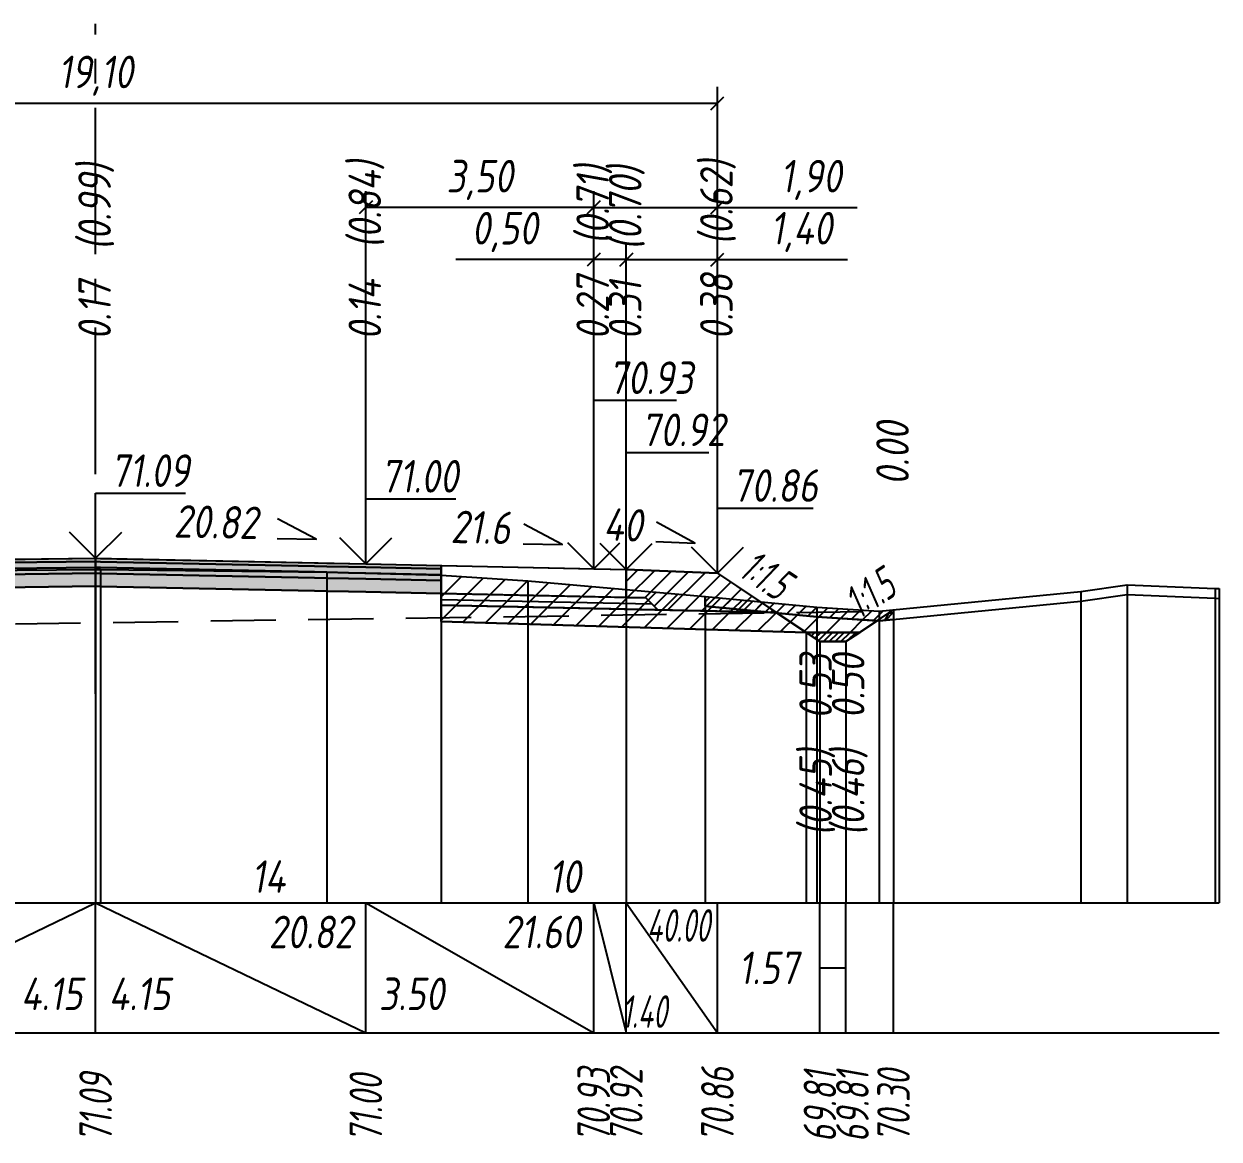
# Model space of a CAD drawing. Extents: x -717 to 1451, y -133302 to 233.
# Drawn here: x 155 to 246.8, y -7960.2 to -7874.5 of the extents above; entities that cross this region are included whole.
import ezdxf
from ezdxf.enums import TextEntityAlignment as Align

# ---------------------------------------------------------------- set-up
doc = ezdxf.new("R2010")
doc.units = 0
doc.linetypes.add('осевая2', pattern=[1.125, 0.75, -0.125, 0.125, -0.125])
doc.linetypes.add('штриховая', pattern=[0.75, 0.5, -0.25])
for name, color, linetype in [('Интерполированный поперечник', 2, 'Continuous'), ('Код_514', 1, 'Continuous'), ('Контур_0', 7, 'Continuous'), ('Контур_2521', 7, 'Continuous'), ('Контур_2564', 7, 'Continuous'), ('Контур_2660', 7, 'Continuous'), ('Контур_2665', 7, 'Continuous'), ('Контур_400', 7, 'Continuous'), ('Контур_508', 7, 'Continuous'), ('Контур_512', 7, 'Continuous'), ('Контур_513', 7, 'Continuous'), ('Контур_818', 7, 'Continuous'), ('Красный поперечник', 1, 'Continuous'), ('Объём_2501', 7, 'Continuous'), ('Объём_2564', 7, 'Continuous'), ('Объём_2650', 7, 'Continuous'), ('Объём_2660', 7, 'Continuous'), ('Объём_2661', 7, 'Continuous'), ('Объём_2662', 7, 'Continuous'), ('Объём_2663', 7, 'Continuous'), ('Объём_2664', 7, 'Continuous'), ('Объём_2665', 7, 'Continuous'), ('Объём_2666', 7, 'Continuous'), ('Объём_2667', 7, 'Continuous'), ('Объём_2668', 7, 'Continuous'), ('Объём_2669', 7, 'Continuous'), ('Объём_2675', 7, 'Continuous'), ('Объём_2753', 7, 'Continuous'), ('Ось', 1, 'осевая2'), ('Откосы', 7, 'Continuous'), ('Отметки покрытия', 7, 'Continuous'), ('Рабочие отметки', 7, 'Continuous'), ('Рабочие отметки доп.', 7, 'Continuous'), ('Слои выравнивания', 7, 'Continuous'), ('Таблица', 7, 'Continuous'), ('Уклоны проезжей части', 7, 'Continuous'), ('Черный поперечник', 3, 'Continuous')]:
    doc.layers.add(name, color=color, linetype=linetype)
for name, color, linetype, true_color in [('Контур_2540', 2, 'Continuous', 0xffff00), ('Контур_2560', 2, 'Continuous', 0xffff00), ('Контур_2561', 7, 'Continuous', 0xff8040), ('Контур_2562', 3, 'Continuous', 0x00ff00), ('Контур_2563', 7, 'Continuous', 0xff8000), ('Контур_2570', 7, 'Continuous', 0x80ff00), ('Контур_2725', 7, 'Continuous', 0x323232), ('Контур_2736', 4, 'Continuous', 0x00ffff), ('Контур_2737', 4, 'Continuous', 0x00ffff), ('Контур_2738', 4, 'Continuous', 0x00ffff), ('Контур_2739', 4, 'Continuous', 0x00ffff), ('Контур_2741', 4, 'Continuous', 0x00ffff), ('Контур_2742', 4, 'Continuous', 0x00ffff), ('Контур_2743', 4, 'Continuous', 0x00ffff), ('Контур_2744', 7, 'Continuous', 0xa4ffff), ('Контур_2745', 7, 'Continuous', 0xa4ffff), ('Контур_2747', 4, 'Continuous', 0x00ffff), ('Контур_2748', 4, 'Continuous', 0x00ffff), ('Контур_2749', 4, 'Continuous', 0x00ffff), ('Контур_2750', 4, 'Continuous', 0x00ffff), ('Контур_2751', 4, 'Continuous', 0x00ffff), ('Контур_2752', 4, 'Continuous', 0x00ffff), ('Контур_2760', 7, 'Continuous', 0x323232), ('Контур_2761', 7, 'Continuous', 0x323232), ('Контур_2762', 7, 'Continuous', 0x323232), ('Контур_2763', 7, 'Continuous', 0x323232), ('Контур_402', 7, 'Continuous', 0xff6464), ('Контур_703', 4, 'Continuous', 0x00ffff), ('Контур_705', 4, 'Continuous', 0x00ffff), ('Контур_707', 4, 'Continuous', 0x00ffff), ('Контур_720', 131, 'Continuous', 0xaaffff), ('Объём_2500', 7, 'Continuous', 0xc0c0c0), ('Объём_2520', 7, 'Continuous', 0x80ffff), ('Объём_2540', 2, 'Continuous', 0xffff00), ('Объём_2560', 2, 'Continuous', 0xffff00), ('Объём_2561', 7, 'Continuous', 0xff8040), ('Объём_2562', 3, 'Continuous', 0x00ff00), ('Объём_2563', 7, 'Continuous', 0xff8000), ('Объём_2570', 7, 'Continuous', 0x80ff00), ('Объём_2600', 7, 'Continuous', 0x808000), ('Объём_2620', 2, 'Continuous', 0xffff00), ('Объём_2746', 2, 'Continuous', 0xffff00)]:
    doc.layers.add(name, color=color, linetype=linetype, true_color=true_color)
doc.styles.get("Standard").update_dxf_attribs({"font": 'txt', "height": 2.5})
doc.styles.add('М', font='romand.shx', dxfattribs={"width": 0.8, "oblique": 10, "height": 2.5})
doc.dimstyles.new('ISO-25', dxfattribs={"dimtxt": 2.5, "dimasz": 2.5, "dimexe": 1.25, "dimexo": 0.625, "dimtad": 1, "dimtxsty": 'Standard', "dimcen": 2.5, "dimadec": 0, "dimazin": 0, "dimtfac": 1, "dimtmove": 0, "dimatfit": 3, "dimfxl": 1, "dimarcsym": 0})

# ---------------------------------------------------------------- blocks, each defined once
blk = doc.blocks.new('_Oblique')
at = {"color": 0, "linetype": 'ByBlock', "lineweight": -2}
blk.add_line((-0.5, -0.5), (0.5, 0.5), dxfattribs=at)
blk = doc.blocks.new('*D169')
at = {"color": 0, "lineweight": -2, "transparency": 16777216}
for p, q in [((201.27, -7915.864), (201.27, -7891.375)), ((208.27, -7916.144), (208.27, -7891.375)), ((201.27, -7892.625), (208.27, -7892.625)), ((208.27, -7892.625), (218.254, -7892.625))]:
    blk.add_line(p, q, dxfattribs=at)
at = {"layer": 'Defpoints', "color": 0, "transparency": 16777216}
for p in [(208.27, -7892.625), (201.27, -7916.489), (208.27, -7916.769)]:
    blk.add_point(p, dxfattribs=at)
at = {"color": 0, "lineweight": -2, "transparency": 16777216, "rotation": 180}
blk.add_blockref('_Oblique', (201.27, -7892.625), dxfattribs=at)
at = {"color": 0, "lineweight": -2, "transparency": 16777216}
blk.add_blockref('_Oblique', (208.27, -7892.625), dxfattribs=at)
at = {"color": 0, "transparency": 16777216, "insert": (214.714, -7890.512), "char_height": 2.5, "width": 8.75, "attachment_point": 5, "style": 'М'}
blk.add_mtext('1,40', dxfattribs=at)
blk = doc.blocks.new('*D171')
at = {"color": 0, "lineweight": -2, "transparency": 16777216}
for p, q in [((198.77, -7915.81), (198.77, -7891.375)), ((201.27, -7915.864), (201.27, -7891.375)), ((198.77, -7892.625), (188.181, -7892.625)), ((201.27, -7892.625), (198.77, -7892.625))]:
    blk.add_line(p, q, dxfattribs=at)
at = {"layer": 'Defpoints', "color": 0, "transparency": 16777216}
for p in [(201.27, -7892.625), (198.77, -7916.435), (201.27, -7916.489)]:
    blk.add_point(p, dxfattribs=at)
at = {"color": 0, "lineweight": -2, "transparency": 16777216, "rotation": 180}
blk.add_blockref('_Oblique', (198.77, -7892.625), dxfattribs=at)
at = {"color": 0, "lineweight": -2, "transparency": 16777216}
blk.add_blockref('_Oblique', (201.27, -7892.625), dxfattribs=at)
at = {"color": 0, "transparency": 16777216, "insert": (191.942, -7890.512), "char_height": 2.5, "width": 9.16667, "attachment_point": 5, "style": 'М'}
blk.add_mtext('0,50', dxfattribs=at)
blk = doc.blocks.new('*D173')
at = {"color": 0, "lineweight": -2, "transparency": 16777216}
for p, q in [((181.27, -7915.432), (181.27, -7887.375)), ((198.77, -7915.81), (198.77, -7887.375)), ((198.77, -7888.625), (181.27, -7888.625))]:
    blk.add_line(p, q, dxfattribs=at)
at = {"layer": 'Defpoints', "color": 0, "transparency": 16777216}
for p in [(181.27, -7888.625), (181.27, -7916.057), (198.77, -7916.435)]:
    blk.add_point(p, dxfattribs=at)
at = {"color": 0, "lineweight": -2, "transparency": 16777216, "rotation": 180}
blk.add_blockref('_Oblique', (181.27, -7888.625), dxfattribs=at)
at = {"color": 0, "lineweight": -2, "transparency": 16777216}
blk.add_blockref('_Oblique', (198.77, -7888.625), dxfattribs=at)
at = {"color": 0, "transparency": 16777216, "insert": (190.02, -7886.512), "char_height": 2.5, "width": 9.58333, "attachment_point": 5, "style": 'М'}
blk.add_mtext('3,50', dxfattribs=at)
blk = doc.blocks.new('*D174')
at = {"color": 0, "lineweight": -2, "transparency": 16777216}
for p, q in [((198.77, -7915.81), (198.77, -7887.375)), ((208.27, -7916.144), (208.27, -7887.375)), ((198.77, -7888.625), (208.27, -7888.625)), ((208.27, -7888.625), (218.993, -7888.625))]:
    blk.add_line(p, q, dxfattribs=at)
at = {"layer": 'Defpoints', "color": 0, "transparency": 16777216}
for p in [(198.77, -7888.625), (198.77, -7916.435), (208.27, -7916.769)]:
    blk.add_point(p, dxfattribs=at)
at = {"color": 0, "lineweight": -2, "transparency": 16777216, "rotation": 180}
blk.add_blockref('_Oblique', (198.77, -7888.625), dxfattribs=at)
at = {"color": 0, "lineweight": -2, "transparency": 16777216}
blk.add_blockref('_Oblique', (208.27, -7888.625), dxfattribs=at)
at = {"color": 0, "transparency": 16777216, "insert": (215.453, -7886.512), "char_height": 2.5, "width": 8.75, "attachment_point": 5, "style": 'М'}
blk.add_mtext('1,90', dxfattribs=at)
blk = doc.blocks.new('*D176')
at = {"color": 0, "lineweight": -2, "transparency": 16777216}
for p, q in [((112.77, -7915.565), (112.77, -7879.375)), ((208.27, -7916.144), (208.27, -7879.375)), ((112.77, -7880.625), (208.27, -7880.625))]:
    blk.add_line(p, q, dxfattribs=at)
at = {"layer": 'Defpoints', "color": 0, "transparency": 16777216}
for p in [(208.27, -7880.625), (112.77, -7916.19), (208.27, -7916.769)]:
    blk.add_point(p, dxfattribs=at)
at = {"color": 0, "lineweight": -2, "transparency": 16777216, "rotation": 180}
blk.add_blockref('_Oblique', (112.77, -7880.625), dxfattribs=at)
at = {"color": 0, "lineweight": -2, "transparency": 16777216}
blk.add_blockref('_Oblique', (208.27, -7880.625), dxfattribs=at)
at = {"color": 0, "transparency": 16777216, "insert": (160.52, -7878.512), "char_height": 2.5, "width": 10.41667, "attachment_point": 5, "style": 'М'}
blk.add_mtext('19,10', dxfattribs=at)

msp = doc.modelspace()

# ---------------------------------------------------------------- hatches: boundary and pattern name
at = {"layer": 'Объём_2563'}
h = msp.add_hatch(dxfattribs=at)
h.set_pattern_fill('ANSI31', color=256, scale=0.3)
h.paths.add_polyline_path([(203.69, -7919.529), (202.77, -7918.609), (201.27, -7918.577), (201.27, -7916.427), (208.27, -7916.707), (212.799, -7919.726)])
at = {"layer": 'Объём_2570'}
h = msp.add_hatch(dxfattribs=at)
h.set_pattern_fill('ANSI31', color=256, scale=0.2)
h.paths.add_polyline_path([(221.796, -7920.265), (220.703, -7920.372), (215.893, -7920.061), (207.32, -7919.249), (207.32, -7918.499), (215.893, -7919.311), (220.703, -7919.622), (221.796, -7919.515)])
at = {"layer": 'Объём_2600'}
h = msp.add_hatch(dxfattribs=at)
h.set_pattern_fill('ANSI31', color=6, scale=0.4)
h.paths.add_polyline_path([(219.194, -7921.25), (215.085, -7921.25), (187.056, -7920.409), (187.056, -7916.852), (193.703, -7917.287), (207.32, -7918.499), (207.32, -7919.249), (215.893, -7920.061), (220.528, -7920.361)])
h = msp.add_hatch(dxfattribs=at)
h.set_pattern_fill('HONEY', color=5, scale=0.3)
h.paths.add_polyline_path([(221.796, -7919.515), (221.796, -7920.265), (220.703, -7920.372), (220.528, -7920.361)])
at = {"layer": 'Объём_2620'}
h = msp.add_hatch(dxfattribs=at)
h.set_pattern_fill('ANSI31', color=2, scale=0.1)
h.paths.add_polyline_path([(215.085, -7921.25), (219.194, -7921.25), (218.14, -7921.953), (216.14, -7921.953)])
at = {"layer": 'Слои выравнивания'}
for color, points in [(2, [(134.002, -7915.873), (139.77, -7915.803), (151.475, -7915.668), (160.52, -7915.563), (160.52, -7915.813), (151.475, -7915.918), (139.77, -7916.053), (134.002, -7916.123)]), (3, [(134.002, -7916.123), (139.77, -7916.053), (151.475, -7915.918), (160.52, -7915.813), (160.52, -7916.263), (151.475, -7916.368), (139.77, -7916.503), (134.002, -7916.573)]), (4, [(134.002, -7916.573), (139.77, -7916.503), (151.475, -7916.368), (160.52, -7916.263), (160.52, -7916.713), (151.475, -7916.818), (139.77, -7916.953), (134.002, -7917.023)]), (2, [(160.52, -7915.563), (160.883, -7915.57), (177.326, -7915.913), (178.263, -7915.932), (179.936, -7915.967), (181.27, -7915.995), (187.056, -7916.12), (187.056, -7916.37), (181.27, -7916.245), (179.936, -7916.217), (178.263, -7916.182), (177.326, -7916.163), (160.883, -7915.82), (160.52, -7915.813)]), (3, [(160.52, -7915.813), (160.883, -7915.82), (177.326, -7916.163), (178.263, -7916.182), (179.936, -7916.217), (181.27, -7916.245), (187.056, -7916.37), (187.056, -7916.82), (181.27, -7916.695), (179.936, -7916.667), (178.263, -7916.632), (177.326, -7916.613), (160.883, -7916.27), (160.52, -7916.263)]), (4, [(160.52, -7916.263), (160.883, -7916.27), (177.326, -7916.613), (178.263, -7916.632), (179.936, -7916.667), (181.27, -7916.695), (187.056, -7916.82), (187.056, -7917.27), (181.27, -7917.145), (179.936, -7917.117), (178.263, -7917.082), (177.326, -7917.063), (160.883, -7916.72), (160.52, -7916.713)]), (5, [(134.002, -7917.023), (139.77, -7916.953), (151.475, -7916.818), (160.52, -7916.713), (160.52, -7917.713), (151.475, -7917.818), (139.77, -7917.953), (134.002, -7918.023)]), (5, [(160.52, -7916.713), (160.883, -7916.72), (177.326, -7917.063), (178.263, -7917.082), (179.936, -7917.117), (181.27, -7917.145), (187.056, -7917.27), (187.056, -7918.27), (181.27, -7918.145), (179.936, -7918.117), (178.263, -7918.082), (177.326, -7918.063), (160.883, -7917.72), (160.52, -7917.713)])]:
    msp.add_hatch(color=color, dxfattribs=at).paths.add_polyline_path(points)

# ---------------------------------------------------------------- linework, layer by layer
at = {"layer": 'Интерполированный поперечник', "linetype": 'штриховая', "ltscale": 10, "flags": 128}
msp.add_lwpolyline([(94.363, -7921.463), (220.703, -7919.622)], dxfattribs=at)
at = {"layer": 'Код_514'}
for p, q in [((139.77, -7952), (160.52, -7942)), ((160.52, -7952), (160.52, -7942)), ((160.52, -7942), (181.27, -7952)), ((181.27, -7952), (181.27, -7942)), ((181.27, -7942), (198.77, -7952)), ((198.77, -7952), (198.77, -7942)), ((198.77, -7942), (201.27, -7952)), ((201.27, -7952), (201.27, -7942)), ((201.27, -7942), (208.27, -7952)), ((208.27, -7952), (208.27, -7942)), ((216.14, -7952), (216.14, -7942)), ((218.14, -7952), (218.14, -7942)), ((221.796, -7952), (221.796, -7942)), ((216.14, -7947), (218.14, -7947))]:
    msp.add_line(p, q, dxfattribs=at)
at = {"layer": 'Контур_0', "flags": 128}
for points in [[(187.056, -7916.12), (201.27, -7916.427), (201.27, -7918.577), (187.056, -7918.27), (187.056, -7916.12), (187.056, -7916.12)], [(208.27, -7916.707), (212.816, -7919.737), (212.816, -7919.737), (212.816, -7919.737), (212.816, -7919.737), (212.816, -7919.737), (212.816, -7919.737), (212.816, -7919.737), (212.816, -7919.737), (212.816, -7919.737), (212.816, -7919.737), (212.816, -7919.737), (212.816, -7919.737), (212.816, -7919.737), (212.816, -7919.737), (216.14, -7921.953)], [(208.27, -7916.707), (212.816, -7919.737), (212.816, -7919.737), (212.816, -7919.737), (212.816, -7919.737), (212.816, -7919.737), (212.816, -7919.737), (212.816, -7919.737), (212.816, -7919.737), (212.816, -7919.737), (212.816, -7919.737), (212.816, -7919.737), (212.816, -7919.737), (212.816, -7919.737), (212.816, -7919.737), (216.14, -7921.953), (218.14, -7921.953), (221.796, -7919.515), (221.796, -7919.515), (221.796, -7919.515), (221.796, -7919.515), (221.796, -7919.515), (221.796, -7919.515), (221.796, -7919.515), (221.796, -7919.515), (221.796, -7919.515), (221.796, -7919.515), (221.796, -7919.515), (221.796, -7919.515), (221.796, -7919.515)], [(201.27, -7919.477), (187.056, -7919.17), (187.056, -7918.27), (202.77, -7918.609), (203.69, -7919.529), (201.27, -7919.477), (201.27, -7919.477)], [(201.27, -7918.577), (202.77, -7918.609), (203.69, -7919.529), (212.799, -7919.726)]]:
    msp.add_lwpolyline(points, dxfattribs=at)
at = {"layer": 'Контур_2521', "color": 250, "flags": 128}
msp.add_lwpolyline([(187.056, -7918.72), (203.23, -7919.069)], dxfattribs=at)
at = {"layer": 'Контур_2540', "flags": 128}
msp.add_lwpolyline([(198.77, -7919.423), (212.799, -7919.726), (215.085, -7921.25), (187.056, -7920.409), (187.056, -7919.17), (198.77, -7919.423), (198.77, -7919.423)], dxfattribs=at)
at = {"layer": 'Контур_2560', "flags": 128}
msp.add_lwpolyline([(201.27, -7916.427), (208.27, -7916.707), (208.27, -7916.707), (208.27, -7916.707)], dxfattribs=at)
at = {"layer": 'Контур_2561', "flags": 128}
msp.add_lwpolyline([(201.27, -7916.427), (201.27, -7916.427), (208.27, -7916.707), (208.27, -7916.707), (201.27, -7916.427)], dxfattribs=at)
at = {"layer": 'Контур_2562', "flags": 128}
msp.add_lwpolyline([(208.27, -7916.707), (208.27, -7916.707), (208.27, -7916.707), (208.27, -7916.707), (208.27, -7916.707)], dxfattribs=at)
at = {"layer": 'Контур_2563', "flags": 128}
msp.add_lwpolyline([(203.69, -7919.529), (202.77, -7918.609), (201.27, -7918.577), (201.27, -7916.427), (208.27, -7916.707), (212.799, -7919.726), (203.69, -7919.529), (203.69, -7919.529)], dxfattribs=at)
at = {"layer": 'Контур_2564', "flags": 128}
msp.add_lwpolyline([(201.27, -7916.427), (208.27, -7916.707)], dxfattribs=at)
at = {"layer": 'Контур_2570', "flags": 128}
msp.add_lwpolyline([(151.475, -7916.488), (160.52, -7916.423), (160.883, -7916.42), (178.263, -7916.624), (187.056, -7916.852), (193.703, -7917.287), (207.32, -7918.499), (207.32, -7919.249), (215.893, -7920.061), (220.703, -7920.372), (220.703, -7920.372), (236.178, -7918.858), (239.736, -7918.338), (246.5, -7918.625), (246.796, -7918.637)], dxfattribs=at)
at = {"layer": 'Контур_2660', "flags": 128}
msp.add_lwpolyline([(187.056, -7920.409), (215.085, -7921.25)], dxfattribs=at)
at = {"layer": 'Контур_2665', "flags": 128}
msp.add_lwpolyline([(208.27, -7916.707), (208.27, -7916.707)], dxfattribs=at)
at = {"layer": 'Контур_2725', "flags": 128}
msp.add_lwpolyline([(134.002, -7918.023), (139.77, -7917.953), (151.475, -7917.818), (160.52, -7917.713), (160.883, -7917.72), (177.326, -7918.063), (178.263, -7918.082), (179.936, -7918.117), (181.27, -7918.145), (187.056, -7918.27)], dxfattribs=at)
at = {"layer": 'Контур_2736', "flags": 128}
for points in [[(208.27, -7916.707), (212.816, -7919.737)], [(212.816, -7919.737), (216.14, -7921.953)]]:
    msp.add_lwpolyline(points, dxfattribs=at)
at = {"layer": 'Контур_2737', "flags": 128}
msp.add_lwpolyline([(212.816, -7919.737), (212.816, -7919.737)], dxfattribs=at)
at = {"layer": 'Контур_2738', "flags": 128}
msp.add_lwpolyline([(212.816, -7919.737), (212.816, -7919.737)], dxfattribs=at)
at = {"layer": 'Контур_2739', "flags": 128}
msp.add_lwpolyline([(212.816, -7919.737), (212.816, -7919.737)], dxfattribs=at)
at = {"layer": 'Контур_2741', "flags": 128}
msp.add_lwpolyline([(221.796, -7919.515), (221.796, -7919.515)], dxfattribs=at)
at = {"layer": 'Контур_2742', "flags": 128}
msp.add_lwpolyline([(221.796, -7919.515), (221.796, -7919.515)], dxfattribs=at)
at = {"layer": 'Контур_2743', "flags": 128}
msp.add_lwpolyline([(221.796, -7919.515), (221.796, -7919.515)], dxfattribs=at)
at = {"layer": 'Контур_2744', "flags": 128}
msp.add_lwpolyline([(221.796, -7919.515), (221.796, -7919.515)], dxfattribs=at)
msp.add_lwpolyline([(221.796, -7919.515), (221.796, -7919.515)], dxfattribs=at)
msp.add_lwpolyline([(221.796, -7919.515), (221.796, -7919.515)], dxfattribs=at)
msp.add_lwpolyline([(221.796, -7919.515), (221.796, -7919.515)], dxfattribs=at)
msp.add_lwpolyline([(221.796, -7919.515), (221.796, -7919.515)], dxfattribs=at)
msp.add_lwpolyline([(221.796, -7919.515), (221.796, -7919.515)], dxfattribs=at)
at = {"layer": 'Контур_2745', "flags": 128}
msp.add_lwpolyline([(212.816, -7919.737), (212.816, -7919.737)], dxfattribs=at)
msp.add_lwpolyline([(212.816, -7919.737), (212.816, -7919.737)], dxfattribs=at)
msp.add_lwpolyline([(212.816, -7919.737), (212.816, -7919.737)], dxfattribs=at)
msp.add_lwpolyline([(212.816, -7919.737), (212.816, -7919.737)], dxfattribs=at)
msp.add_lwpolyline([(212.816, -7919.737), (212.816, -7919.737)], dxfattribs=at)
msp.add_lwpolyline([(212.816, -7919.737), (212.816, -7919.737)], dxfattribs=at)
at = {"layer": 'Контур_2747', "flags": 128}
msp.add_lwpolyline([(212.816, -7919.737), (212.816, -7919.737)], dxfattribs=at)
at = {"layer": 'Контур_2748', "flags": 128}
msp.add_lwpolyline([(212.816, -7919.737), (212.816, -7919.737)], dxfattribs=at)
at = {"layer": 'Контур_2749', "flags": 128}
msp.add_lwpolyline([(212.816, -7919.737), (212.816, -7919.737)], dxfattribs=at)
at = {"layer": 'Контур_2750', "flags": 128}
msp.add_lwpolyline([(221.796, -7919.515), (221.796, -7919.515)], dxfattribs=at)
at = {"layer": 'Контур_2751', "flags": 128}
msp.add_lwpolyline([(221.796, -7919.515), (221.796, -7919.515)], dxfattribs=at)
at = {"layer": 'Контур_2752', "flags": 128}
msp.add_lwpolyline([(221.796, -7919.515), (221.796, -7919.515)], dxfattribs=at)
at = {"layer": 'Контур_2760', "flags": 128}
msp.add_lwpolyline([(134.002, -7915.873), (139.77, -7915.803), (151.475, -7915.668), (160.52, -7915.563), (160.883, -7915.57), (177.326, -7915.913), (178.263, -7915.932), (179.936, -7915.967), (181.27, -7915.995), (187.056, -7916.12)], dxfattribs=at)
at = {"layer": 'Контур_2761', "flags": 128}
msp.add_lwpolyline([(134.002, -7916.123), (139.77, -7916.053), (151.475, -7915.918), (160.52, -7915.813), (160.883, -7915.82), (177.326, -7916.163), (178.263, -7916.182), (179.936, -7916.217), (181.27, -7916.245), (187.056, -7916.37)], dxfattribs=at)
at = {"layer": 'Контур_2762', "flags": 128}
msp.add_lwpolyline([(134.002, -7916.573), (139.77, -7916.503), (151.475, -7916.368), (160.52, -7916.263), (160.883, -7916.27), (177.326, -7916.613), (178.263, -7916.632), (179.936, -7916.667), (181.27, -7916.695), (187.056, -7916.82)], dxfattribs=at)
at = {"layer": 'Контур_2763', "flags": 128}
msp.add_lwpolyline([(134.002, -7917.023), (139.77, -7916.953), (151.475, -7916.818), (160.52, -7916.713), (160.883, -7916.72), (177.326, -7917.063), (178.263, -7917.082), (179.936, -7917.117), (181.27, -7917.145), (187.056, -7917.27)], dxfattribs=at)
at = {"layer": 'Контур_400', "flags": 128}
for points in [[(119.77, -7916.044), (122.27, -7916.014), (122.27, -7916.014), (122.27, -7916.014), (122.27, -7916.014), (122.27, -7916.014), (122.27, -7916.014), (139.77, -7915.803), (160.52, -7915.563)], [(160.52, -7915.563), (181.27, -7915.995), (198.77, -7916.373), (198.77, -7916.373), (198.77, -7916.373), (198.77, -7916.373), (198.77, -7916.373), (198.77, -7916.373), (201.27, -7916.427)]]:
    msp.add_lwpolyline(points, dxfattribs=at)
at = {"layer": 'Контур_402', "flags": 128}
msp.add_lwpolyline([(105.046, -7921.277), (134.002, -7920.408), (134.002, -7918.023), (139.77, -7917.953), (160.52, -7917.713), (181.27, -7918.145), (187.056, -7918.27), (187.056, -7920.409), (215.085, -7921.25)], dxfattribs=at)
at = {"layer": 'Контур_508', "flags": 128}
msp.add_lwpolyline([(105, -7921.308), (105.046, -7921.277), (134.002, -7920.408), (134.002, -7918.023), (139.77, -7917.953), (160.52, -7917.713), (181.27, -7918.145), (187.056, -7918.27), (187.056, -7920.409), (215.085, -7921.25), (216.14, -7921.953), (218.14, -7921.953), (221.796, -7919.515)], dxfattribs=at)
at = {"layer": 'Контур_512', "flags": 128}
msp.add_lwpolyline([(187.056, -7920.409), (215.085, -7921.25), (216.14, -7921.953), (218.14, -7921.953), (221.796, -7919.515)], dxfattribs=at)
at = {"layer": 'Контур_513', "flags": 128}
msp.add_lwpolyline([(105, -7921.308), (105.046, -7921.277), (134.002, -7920.408), (134.002, -7918.023), (139.77, -7917.953), (160.52, -7917.713), (181.27, -7918.145), (187.056, -7918.27), (187.056, -7920.409), (215.085, -7921.25), (216.14, -7921.953), (218.14, -7921.953), (221.796, -7919.515)], dxfattribs=at)
at = {"layer": 'Контур_703', "flags": 128}
msp.add_lwpolyline([(208.27, -7916.707), (212.816, -7919.737)], dxfattribs=at)
at = {"layer": 'Контур_705', "flags": 128}
msp.add_lwpolyline([(212.816, -7919.737), (212.816, -7919.737)], dxfattribs=at)
at = {"layer": 'Контур_707', "flags": 128}
msp.add_lwpolyline([(218.14, -7921.953), (221.796, -7919.515)], dxfattribs=at)
at = {"layer": 'Контур_720', "flags": 128}
msp.add_lwpolyline([(216.14, -7921.953), (218.14, -7921.953)], dxfattribs=at)
at = {"layer": 'Контур_818', "flags": 128}
msp.add_lwpolyline([(105, -7920.701), (114.701, -7919.213), (114.701, -7918.463), (122.259, -7917.789), (134.002, -7916.712), (151.475, -7916.488), (160.52, -7916.423), (160.883, -7916.42), (178.263, -7916.624), (187.056, -7916.852), (193.703, -7917.287), (207.32, -7918.499), (207.32, -7919.249), (215.893, -7920.061), (220.703, -7920.372), (220.703, -7920.372), (221.796, -7920.265)], dxfattribs=at)
at = {"layer": 'Красный поперечник'}
for p, q in [((139.77, -7915.803), (160.52, -7915.563)), ((160.52, -7915.563), (181.27, -7915.995)), ((181.27, -7915.995), (198.77, -7916.373)), ((198.77, -7916.373), (201.27, -7916.427)), ((201.27, -7916.427), (208.27, -7916.707)), ((208.27, -7916.707), (216.14, -7921.953)), ((218.14, -7921.953), (221.796, -7919.515)), ((221.796, -7919.515), (221.796, -7942)), ((187.056, -7920.409), (187.056, -7942)), ((215.085, -7921.25), (215.085, -7942)), ((216.14, -7921.953), (216.14, -7942)), ((216.14, -7921.953), (218.14, -7921.953)), ((218.14, -7921.953), (218.14, -7942))]:
    msp.add_line(p, q, dxfattribs=at)
at = {"layer": 'Объём_2500', "flags": 128}
msp.add_lwpolyline([(187.056, -7916.12), (201.27, -7916.427), (201.27, -7918.577), (187.056, -7918.27), (187.056, -7916.12), (187.056, -7916.12)], dxfattribs=at)
at = {"layer": 'Объём_2501', "flags": 128}
for points in [[(119.77, -7916.044), (122.27, -7916.014), (122.27, -7916.014), (122.27, -7916.014), (122.27, -7916.014), (122.27, -7916.014), (122.27, -7916.014), (139.77, -7915.803), (160.52, -7915.563)], [(160.52, -7915.563), (181.27, -7915.995), (198.77, -7916.373), (198.77, -7916.373), (198.77, -7916.373), (198.77, -7916.373), (198.77, -7916.373), (198.77, -7916.373), (201.27, -7916.427)]]:
    msp.add_lwpolyline(points, dxfattribs=at)
at = {"layer": 'Объём_2520', "color": 250, "flags": 128}
msp.add_lwpolyline([(201.27, -7919.477), (187.056, -7919.17), (187.056, -7918.27), (202.77, -7918.609), (203.69, -7919.529), (201.27, -7919.477), (201.27, -7919.477)], dxfattribs=at)
at = {"layer": 'Объём_2540', "flags": 128}
msp.add_lwpolyline([(198.77, -7919.423), (212.799, -7919.726), (215.085, -7921.25), (187.056, -7920.409), (187.056, -7919.17), (198.77, -7919.423), (198.77, -7919.423)], dxfattribs=at)
at = {"layer": 'Объём_2560', "flags": 128}
msp.add_lwpolyline([(201.27, -7916.427), (208.27, -7916.707), (208.27, -7916.707), (208.27, -7916.707)], dxfattribs=at)
at = {"layer": 'Объём_2561', "flags": 128}
msp.add_lwpolyline([(201.27, -7916.427), (201.27, -7916.427), (208.27, -7916.707), (208.27, -7916.707), (201.27, -7916.427)], dxfattribs=at)
at = {"layer": 'Объём_2562', "flags": 128}
msp.add_lwpolyline([(208.27, -7916.707), (208.27, -7916.707), (208.27, -7916.707), (208.27, -7916.707), (208.27, -7916.707)], dxfattribs=at)
at = {"layer": 'Объём_2563', "color": 250, "flags": 128}
msp.add_lwpolyline([(203.69, -7919.529), (202.77, -7918.609), (201.27, -7918.577), (201.27, -7916.427), (208.27, -7916.707), (212.799, -7919.726), (203.69, -7919.529), (203.69, -7919.529)], dxfattribs=at)
at = {"layer": 'Объём_2564', "flags": 128}
msp.add_lwpolyline([(201.27, -7916.427), (208.27, -7916.707)], dxfattribs=at)
at = {"layer": 'Объём_2570', "flags": 128}
msp.add_lwpolyline([(221.796, -7920.265), (220.703, -7920.372), (215.893, -7920.061), (207.32, -7919.249), (207.32, -7918.499), (215.893, -7919.311), (220.703, -7919.622), (221.796, -7919.515), (221.796, -7920.265), (221.796, -7920.265)], dxfattribs=at)
at = {"layer": 'Объём_2600', "color": 5, "flags": 128}
msp.add_lwpolyline([(221.796, -7919.515), (221.796, -7920.265), (220.703, -7920.372), (220.528, -7920.361), (221.796, -7919.515), (221.796, -7919.515)], dxfattribs=at)
at = {"layer": 'Объём_2620', "flags": 128}
msp.add_lwpolyline([(215.085, -7921.25), (219.194, -7921.25), (218.14, -7921.953), (216.14, -7921.953), (215.085, -7921.25), (215.085, -7921.25)], dxfattribs=at)
at = {"layer": 'Объём_2650', "color": 6, "flags": 128}
msp.add_lwpolyline([(219.194, -7921.25), (215.085, -7921.25), (187.056, -7920.409), (187.056, -7916.852), (193.703, -7917.287), (207.32, -7918.499), (207.32, -7919.249), (215.893, -7920.061), (220.528, -7920.361), (219.194, -7921.25), (219.194, -7921.25)], dxfattribs=at)
at = {"layer": 'Объём_2660', "flags": 128}
msp.add_lwpolyline([(187.056, -7920.409), (215.085, -7921.25)], dxfattribs=at)
at = {"layer": 'Объём_2661', "flags": 128}
msp.add_lwpolyline([(208.27, -7916.707), (212.816, -7919.737), (215.085, -7921.25)], dxfattribs=at)
at = {"layer": 'Объём_2662', "flags": 128}
msp.add_lwpolyline([(219.194, -7921.25), (221.796, -7919.515)], dxfattribs=at)
at = {"layer": 'Объём_2663', "flags": 128}
for points in [[(215.085, -7921.25), (216.14, -7921.953)], [(218.14, -7921.953), (219.194, -7921.25)]]:
    msp.add_lwpolyline(points, dxfattribs=at)
at = {"layer": 'Объём_2664', "flags": 128}
msp.add_lwpolyline([(216.14, -7921.953), (218.14, -7921.953)], dxfattribs=at)
at = {"layer": 'Объём_2665', "flags": 128}
msp.add_lwpolyline([(208.27, -7916.707), (208.27, -7916.707)], dxfattribs=at)
at = {"layer": 'Объём_2666', "flags": 128}
for points in [[(208.27, -7916.707), (212.816, -7919.737)], [(212.816, -7919.737), (215.085, -7921.25)]]:
    msp.add_lwpolyline(points, dxfattribs=at)
at = {"layer": 'Объём_2667', "flags": 128}
for points in [[(212.816, -7919.737), (212.816, -7919.737)], [(221.796, -7919.515), (221.796, -7919.515)]]:
    msp.add_lwpolyline(points, dxfattribs=at)
at = {"layer": 'Объём_2668', "flags": 128}
for points in [[(212.816, -7919.737), (212.816, -7919.737)], [(221.796, -7919.515), (221.796, -7919.515)]]:
    msp.add_lwpolyline(points, dxfattribs=at)
at = {"layer": 'Объём_2669', "flags": 128}
for points in [[(212.816, -7919.737), (212.816, -7919.737)], [(221.796, -7919.515), (221.796, -7919.515)]]:
    msp.add_lwpolyline(points, dxfattribs=at)
at = {"layer": 'Объём_2675', "flags": 128}
for points in [[(212.816, -7919.737), (212.816, -7919.737)], [(212.816, -7919.737), (212.816, -7919.737)], [(212.816, -7919.737), (212.816, -7919.737)], [(212.816, -7919.737), (212.816, -7919.737)], [(212.816, -7919.737), (212.816, -7919.737)], [(212.816, -7919.737), (212.816, -7919.737)], [(221.796, -7919.515), (221.796, -7919.515)], [(221.796, -7919.515), (221.796, -7919.515)], [(221.796, -7919.515), (221.796, -7919.515)], [(221.796, -7919.515), (221.796, -7919.515)], [(221.796, -7919.515), (221.796, -7919.515)], [(221.796, -7919.515), (221.796, -7919.515)]]:
    msp.add_lwpolyline(points, dxfattribs=at)
at = {"layer": 'Объём_2746', "flags": 128}
msp.add_lwpolyline([(187.056, -7920.409), (187.056, -7916.852), (193.703, -7917.287), (207.32, -7918.499), (207.32, -7919.249), (212.872, -7919.775), (215.085, -7921.25), (187.056, -7920.409), (187.056, -7920.409)], dxfattribs=at)
at = {"layer": 'Объём_2753', "flags": 128}
msp.add_lwpolyline([(187.056, -7916.12), (187.056, -7916.12)], dxfattribs=at)
at = {"layer": 'Ось', "ltscale": 15}
msp.add_line((160.52, -7925.971), (160.52, -7874.534), dxfattribs=at)
at = {"layer": 'Откосы', "color": 1, "flags": 128}
for points in [[(174.459, -7914.036), (177.458, -7914.098), (174.49, -7912.536)], [(193.36, -7914.439), (196.359, -7914.503), (193.392, -7912.939)], [(203.542, -7914.275), (206.539, -7914.395), (203.602, -7912.776)]]:
    msp.add_lwpolyline(points, dxfattribs=at)
at = {"layer": 'Отметки покрытия', "color": 1}
for p, q in [((198.77, -7916.373), (198.77, -7903.427)), ((198.77, -7903.427), (205.12, -7903.427)), ((201.27, -7916.427), (201.27, -7907.427)), ((201.27, -7907.427), (207.62, -7907.427)), ((160.52, -7915.563), (160.52, -7910.563)), ((160.52, -7910.563), (167.42, -7910.563)), ((181.27, -7915.995), (181.27, -7910.995)), ((181.27, -7910.995), (188.17, -7910.995)), ((208.27, -7916.707), (208.27, -7911.707)), ((208.27, -7911.707), (215.62, -7911.707)), ((160.52, -7915.563), (158.52, -7913.563)), ((160.52, -7915.563), (162.52, -7913.563)), ((181.27, -7915.995), (179.27, -7913.995)), ((181.27, -7915.995), (183.27, -7913.995)), ((198.77, -7916.373), (196.77, -7914.373)), ((198.77, -7916.373), (200.77, -7914.373)), ((201.27, -7916.427), (199.27, -7914.427)), ((201.27, -7916.427), (203.27, -7914.427)), ((208.27, -7916.707), (206.27, -7914.707)), ((208.27, -7916.707), (210.27, -7914.707))]:
    msp.add_line(p, q, dxfattribs=at)
at = {"layer": 'Слои выравнивания'}
for p, q in [((160.52, -7915.563), (160.52, -7942)), ((187.056, -7916.12), (187.056, -7942)), ((201.27, -7916.427), (201.27, -7942))]:
    msp.add_line(p, q, dxfattribs=at)
at = {"layer": 'Слои выравнивания', "color": 2, "flags": 128}
for points in [[(134.002, -7915.873), (139.77, -7915.803), (151.475, -7915.668), (160.52, -7915.563), (160.52, -7915.813), (151.475, -7915.918), (139.77, -7916.053), (134.002, -7916.123)], [(160.52, -7915.563), (160.883, -7915.57), (177.326, -7915.913), (178.263, -7915.932), (179.936, -7915.967), (181.27, -7915.995), (187.056, -7916.12), (187.056, -7916.37), (181.27, -7916.245), (179.936, -7916.217), (178.263, -7916.182), (177.326, -7916.163), (160.883, -7915.82), (160.52, -7915.813)]]:
    msp.add_lwpolyline(points, close=True, dxfattribs=at)
at = {"layer": 'Слои выравнивания', "color": 3, "flags": 128}
for points in [[(134.002, -7916.123), (139.77, -7916.053), (151.475, -7915.918), (160.52, -7915.813), (160.52, -7916.263), (151.475, -7916.368), (139.77, -7916.503), (134.002, -7916.573)], [(160.52, -7915.813), (160.883, -7915.82), (177.326, -7916.163), (178.263, -7916.182), (179.936, -7916.217), (181.27, -7916.245), (187.056, -7916.37), (187.056, -7916.82), (181.27, -7916.695), (179.936, -7916.667), (178.263, -7916.632), (177.326, -7916.613), (160.883, -7916.27), (160.52, -7916.263)]]:
    msp.add_lwpolyline(points, close=True, dxfattribs=at)
at = {"layer": 'Слои выравнивания', "color": 4, "flags": 128}
for points in [[(134.002, -7916.573), (139.77, -7916.503), (151.475, -7916.368), (160.52, -7916.263), (160.52, -7916.713), (151.475, -7916.818), (139.77, -7916.953), (134.002, -7917.023)], [(160.52, -7916.263), (160.883, -7916.27), (177.326, -7916.613), (178.263, -7916.632), (179.936, -7916.667), (181.27, -7916.695), (187.056, -7916.82), (187.056, -7917.27), (181.27, -7917.145), (179.936, -7917.117), (178.263, -7917.082), (177.326, -7917.063), (160.883, -7916.72), (160.52, -7916.713)]]:
    msp.add_lwpolyline(points, close=True, dxfattribs=at)
at = {"layer": 'Слои выравнивания', "color": 5, "flags": 128}
for points in [[(134.002, -7917.023), (139.77, -7916.953), (151.475, -7916.818), (160.52, -7916.713), (160.52, -7917.713), (151.475, -7917.818), (139.77, -7917.953), (134.002, -7918.023)], [(160.52, -7916.713), (160.883, -7916.72), (177.326, -7917.063), (178.263, -7917.082), (179.936, -7917.117), (181.27, -7917.145), (187.056, -7917.27), (187.056, -7918.27), (181.27, -7918.145), (179.936, -7918.117), (178.263, -7918.082), (177.326, -7918.063), (160.883, -7917.72), (160.52, -7917.713)]]:
    msp.add_lwpolyline(points, close=True, dxfattribs=at)
at = {"layer": 'Таблица'}
for p, q in [((80, -7942), (246.796, -7942)), ((80, -7952), (246.796, -7952))]:
    msp.add_line(p, q, dxfattribs=at)
at = {"layer": 'Черный поперечник', "color": 7}
for p, q in [((160.52, -7916.423), (160.52, -7942)), ((160.883, -7916.42), (160.883, -7942)), ((178.263, -7916.624), (178.263, -7942)), ((187.056, -7916.852), (187.056, -7942)), ((193.703, -7917.287), (193.703, -7942)), ((236.178, -7918.108), (236.178, -7942)), ((239.736, -7917.588), (239.736, -7942)), ((246.5, -7917.875), (246.5, -7942)), ((246.796, -7917.887), (246.796, -7942)), ((207.32, -7918.499), (207.32, -7942)), ((215.893, -7919.311), (215.893, -7942)), ((220.703, -7919.622), (220.703, -7942))]:
    msp.add_line(p, q, dxfattribs=at)
at = {"layer": 'Черный поперечник', "flags": 128}
msp.add_lwpolyline([(80, -7922), (81.899, -7921.943), (86.29, -7921.9), (87.182, -7921.814), (94.363, -7921.463), (101.485, -7920.491), (114.701, -7918.463), (122.259, -7917.789), (134.002, -7916.712), (151.475, -7916.488), (160.52, -7916.423), (160.883, -7916.42), (178.263, -7916.624), (187.056, -7916.852), (193.703, -7917.287), (207.32, -7918.499), (215.893, -7919.311), (220.703, -7919.622), (236.178, -7918.108), (239.736, -7917.588), (246.5, -7917.875), (246.796, -7917.887)], dxfattribs=at)

# ---------------------------------------------------------------- texts
at = {"layer": 'Код_514', "style": 'М', "oblique": 10}
for s, width, p in [('20.82', 0.8, (180.27, -7943)), ('21.60', 0.8, (197.77, -7943)), ('40.00', 0.6, (207.7, -7942.498))]:
    msp.add_text(s, height=2.5, dxfattribs=dict(at, width=width)).set_placement(p, align=Align.TOP_RIGHT)
at = {"layer": 'Код_514', "style": 'М', "oblique": 10, "width": 0.8}
msp.add_text('1.57', height=2.5, dxfattribs=at).set_placement((212.205, -7947), align=Align.MIDDLE_CENTER)
msp.add_text('4.15', height=2.5, dxfattribs=at).set_placement((159.52, -7951), align=Align.BOTTOM_RIGHT)
at = {"layer": 'Код_514', "style": 'М', "oblique": 10}
for s, width, p in [('4.15', 0.8, (161.52, -7951)), ('3.50', 0.8, (182.27, -7951)), ('1.40', 0.6, (200.909, -7952.361))]:
    msp.add_text(s, height=2.5, dxfattribs=dict(at, width=width)).set_placement(p, align=Align.BOTTOM_LEFT)
at = {"layer": 'Код_514', "style": 'М', "oblique": 10, "width": 0.7}
for s, p in [('71.09', (160.52, -7960.382)), ('70.93', (198.77, -7960.382)), ('70.92', (201.27, -7960.382)), ('70.86', (208.27, -7960.382)), ('69.81', (216.14, -7960.382)), ('69.81', (218.64, -7960.382)), ('70.30', (221.796, -7960.382)), ('71.00', (181.27, -7960.382))]:
    msp.add_text(s, height=2.5, rotation=90, dxfattribs=at).set_placement(p, align=Align.MIDDLE_LEFT)
at = {"layer": 'Отметки покрытия', "color": 1, "style": 'М', "oblique": 10, "width": 0.8}
for s, p in [('70.93', (199.911, -7903.695)), ('70.92', (202.411, -7907.695)), ('71.09', (161.661, -7910.832)), ('71.00', (182.411, -7911.264)), ('70.86', (209.411, -7911.975))]:
    msp.add_text(s, height=2.5, dxfattribs=at).set_placement(p, align=Align.BOTTOM_LEFT)
at = {"layer": 'Рабочие отметки', "color": 1, "style": 'М', "oblique": 10, "width": 0.8}
for s, p in [('0.17', (160.442, -7898.794)), ('0.14', (181.192, -7898.794)), ('0.27', (198.692, -7898.794)), ('0.31', (201.192, -7898.794)), ('0.38', (208.192, -7898.794)), ('0.00', (221.718, -7909.946))]:
    msp.add_text(s, height=2.5, rotation=90, dxfattribs=at).set_placement(p, align=Align.MIDDLE_LEFT)
for s, p in [('0.53', (215.812, -7922.884)), ('0.50', (218.312, -7922.884))]:
    msp.add_text(s, height=2.5, rotation=90, dxfattribs=at).set_placement(p, align=Align.MIDDLE_RIGHT)
at = {"layer": 'Рабочие отметки доп.', "color": 1, "style": 'М', "oblique": 10, "width": 0.8}
for s, p in [('(0.99)', (160.442, -7891.894)), ('(0.84)', (181.192, -7891.744)), ('(0.71)', (198.692, -7891.444)), ('(0.62)', (208.192, -7891.494)), ('(0.70)', (201.192, -7891.894))]:
    msp.add_text(s, height=2.5, rotation=90, dxfattribs=at).set_placement(p, align=Align.MIDDLE_LEFT)
for s, p in [('(0.45)', (215.812, -7930.184)), ('(0.46)', (218.312, -7930.184))]:
    msp.add_text(s, height=2.5, rotation=90, dxfattribs=at).set_placement(p, align=Align.MIDDLE_RIGHT)
at = {"layer": 'Слои выравнивания', "style": 'М', "oblique": 10, "width": 0.8}
for s, p in [('14', (173.788, -7942)), ('10', (196.557, -7942))]:
    msp.add_text(s, height=2.5, dxfattribs=at).set_placement(p, align=Align.BOTTOM_CENTER)
at = {"layer": 'Уклоны проезжей части', "color": 1, "style": 'М', "oblique": 10}
for s, rotation, width, p in [('20.82', 358.80751, 0.8, (169.712, -7914.779)), ('40', 357.70938, 0.8, (200.95, -7914.991)), ('21.6', 358.76282, 0.8, (190.042, -7915.184)), ('1:1.5', 326.30994, 0.6, (210.896, -7918.498)), ('1:1.5', 33.69007, 0.6, (221.1, -7919.902))]:
    msp.add_text(s, height=2.5, rotation=rotation, dxfattribs=dict(at, width=width)).set_placement(p, align=Align.BOTTOM_CENTER)

# ---------------------------------------------------------------- dimensions: what is measured, and where the dimension line sits
at = {"color": 5}
dim = msp.add_linear_dim(base=(208.27, -7880.625), p1=(112.77, -7916.19), p2=(208.27, -7916.769), angle=180, dimstyle='ISO-25', override={"dimasz": 1, "dimlfac": 0.2, "dimzin": 0, "dimtxsty": 'М', "dimblk1": 'Oblique', "dimblk2": 'Oblique', "dimsah": 1}, dxfattribs=at)
dim.commit()
dim.dimension.update_dxf_attribs({"geometry": '*D176', "text_midpoint": (160.52, -7878.512)})
dim = msp.add_linear_dim(base=(181.27, -7888.625), p1=(198.77, -7916.435), p2=(181.27, -7916.057), dimstyle='ISO-25', override={"dimasz": 1, "dimlfac": 0.2, "dimzin": 0, "dimtxsty": 'М', "dimblk1": 'Oblique', "dimblk2": 'Oblique', "dimsah": 1}, dxfattribs=at)
dim.commit()
dim.dimension.update_dxf_attribs({"geometry": '*D173', "text_midpoint": (190.02, -7886.512)})
dim = msp.add_linear_dim(base=(198.77, -7888.625), p1=(208.27, -7916.769), p2=(198.77, -7916.435), dimstyle='ISO-25', override={"dimasz": 1, "dimlfac": 0.2, "dimzin": 0, "dimtxsty": 'М', "dimblk1": 'Oblique', "dimblk2": 'Oblique', "dimsah": 1}, dxfattribs=at)
dim.commit()
dim.dimension.update_dxf_attribs({"geometry": '*D174', "text_midpoint": (215.453, -7888.625), "dimtype": 160})
for base, p1, p2, picture, middle in [((201.27, -7892.625), (198.77, -7916.435), (201.27, -7916.489), '*D171', (191.942, -7892.625)), ((208.27, -7892.625), (201.27, -7916.489), (208.27, -7916.769), '*D169', (214.714, -7892.625))]:
    dim = msp.add_linear_dim(base=base, p1=p1, p2=p2, angle=180, dimstyle='ISO-25', override={"dimasz": 1, "dimlfac": 0.2, "dimzin": 0, "dimtxsty": 'М', "dimblk1": 'Oblique', "dimblk2": 'Oblique', "dimsah": 1}, dxfattribs=at)
    dim.commit()
    dim.dimension.update_dxf_attribs({"geometry": picture, "text_midpoint": middle, "dimtype": 160})

doc.saveas('drawing.dxf')
